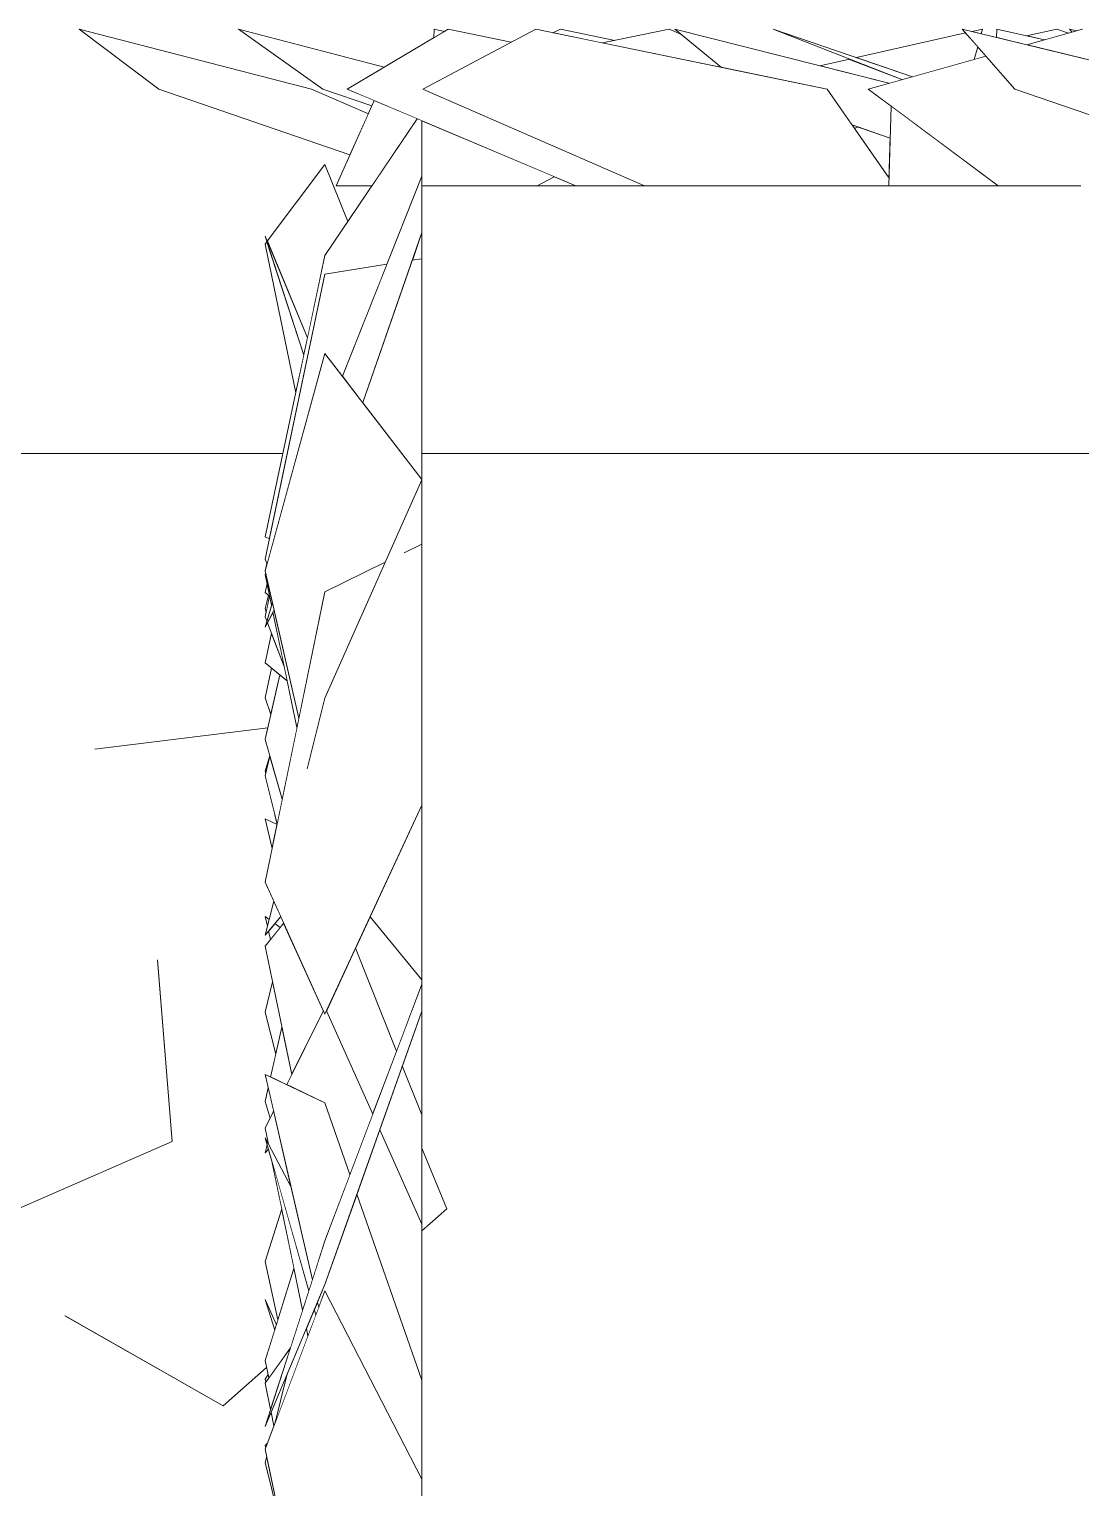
# Model space of a CAD drawing. Header units: millimetres. Extents: x -9413 to 8527, y -300 to 11224.
# Drawn here: x 6818.5 to 7130, y 693.8 to 1125.7 of the extents above; entities that cross this region are included whole.
import ezdxf

# ---------------------------------------------------------------- set-up
doc = ezdxf.new("R2010")
doc.units = ezdxf.units.MM
doc.header["$MEASUREMENT"] = 0
doc.linetypes.add('Wipeout_Contour', pattern=[1000, 0, -1000])
doc.layers.add('Interior - Furniture', color=7, linetype='Continuous')
doc.layers.add('Structural - Bearing', color=7, linetype='Continuous')
doc.layers.add('Interior - Furniture _Pen_No__4', color=7, linetype='Continuous', lineweight=20, true_color=0x029e21)
doc.layers.add('Structural - Bearing_Pen_No__87', color=7, linetype='Continuous', lineweight=20, true_color=0x6a6a6a)

# ---------------------------------------------------------------- blocks, each defined once
blk = doc.blocks.new('Section Elem_26_6')
at = {"layer": 'Structural - Bearing_Pen_No__87', "linetype": 'Continuous'}
for p, q in [((6893.62, 1000), (5561.38, 1000)), ((7216.22, 1000), (6934.78, 1000))]:
    blk.add_line(p, q, dxfattribs=at)
blk = doc.blocks.new('Section Elem_41_6')
at = {"color": 254, "linetype": 'Wipeout_Contour', "lineweight": 0, "ltscale": 34865.653871}
blk.add_wipeout([(6902.08, 1107.93), (6833.28, 1125.65), (6856.84, 1107.93), (6913.5, 1088.44), (6918.96, 1100.6)], dxfattribs=at).dxf.layer = 'Interior - Furniture'
at = {"color": 254, "linetype": 'Wipeout_Contour', "lineweight": 0, "ltscale": 27429.014767}
blk.add_wipeout([(6743.51, 800.58), (6779.99, 761.02), (6860.8, 796.36), (6856.52, 850.01)], dxfattribs=at).dxf.layer = 'Interior - Furniture'
at = {"color": 254, "linetype": 'Wipeout_Contour', "lineweight": 0, "ltscale": 20943.406661}
blk.add_wipeout([(6934.78, 794.35), (6934.78, 769.89), (6942.15, 776.36)], dxfattribs=at).dxf.layer = 'Interior - Furniture'
at = {"layer": 'Interior - Furniture _Pen_No__4', "linetype": 'Continuous'}
for p, q in [((6856.84, 1107.93), (6833.28, 1125.65)), ((6942.15, 776.36), (6934.78, 794.35)), ((6934.78, 769.89), (6942.15, 776.36))]:
    blk.add_line(p, q, dxfattribs=at)
at = {"color": 254, "linetype": 'Wipeout_Contour', "lineweight": 0, "ltscale": 41993.628752}
blk.add_wipeout([(6923.59, 1114.39), (6880.46, 1125.65), (6905.49, 1107.93), (6920, 1102.93), (6920.71, 1104.52), (6912.65, 1107.93)], dxfattribs=at).dxf.layer = 'Interior - Furniture'
at = {"color": 254, "linetype": 'Wipeout_Contour', "lineweight": 0, "ltscale": 194372.480156}
blk.add_wipeout([(6837.97, 912.51), (6888.54, 808.89), (6889.29, 812.23), (6888.38, 816.18), (6890, 815.41), (6891.52, 822.15), (6888.38, 834.66), (6890.57, 843.56), (6888.38, 854.16), (6889.97, 856.15), (6889.39, 858.6), (6888.38, 857.38), (6889.05, 860.05), (6888.38, 862.89), (6889.56, 862.05), (6890.93, 867.5), (6888.38, 873.13), (6890.42, 883.03), (6888.38, 891.88), (6891.89, 890.15), (6891.9, 890.23), (6891.29, 892.96), (6888.38, 904.63), (6888.54, 905.27), (6888.38, 905.98), (6889.73, 910.63), (6888.38, 915.34), (6889.15, 918.75)], dxfattribs=at).dxf.layer = 'Interior - Furniture'
at = {"color": 254, "linetype": 'Wipeout_Contour', "lineweight": 0, "ltscale": 103896.28622}
blk.add_wipeout([(6829.13, 744.7), (6875.92, 718.11), (6888.82, 729.46), (6888.38, 731.48), (6891.2, 740.48), (6888.38, 749.54), (6891.7, 742.07), (6892.15, 743.5), (6888.38, 760.82), (6893.28, 776.43), (6890.5, 789.98), (6889.33, 794.05), (6888.38, 793.01), (6888.96, 795.35), (6888.51, 796.92)], dxfattribs=at).dxf.layer = 'Interior - Furniture'
at = {"layer": 'Interior - Furniture _Pen_No__4', "linetype": 'Continuous'}
for p, q in [((6833.28, 1125.65), (6902.08, 1107.93)), ((6923.59, 1114.39), (6880.46, 1125.65)), ((6880.46, 1125.65), (6905.49, 1107.93)), ((6913.5, 1088.44), (6856.84, 1107.93)), ((6902.08, 1107.93), (6918.96, 1100.6)), ((6905.49, 1107.93), (6920, 1102.93)), ((6889.15, 918.75), (6837.88, 912.5)), ((6860.8, 796.36), (6856.52, 850.1)), ((6779.99, 761.02), (6860.8, 796.36)), ((6829.05, 744.75), (6875.92, 718.11)), ((6875.92, 718.11), (6888.82, 729.46))]:
    blk.add_line(p, q, dxfattribs=at)
at = {"color": 254, "linetype": 'Wipeout_Contour', "lineweight": 0, "ltscale": 27784.992603}
blk.add_wipeout([(6891.26, 860.83), (6892.82, 859.71), (6893.87, 861.02), (6893.01, 862.92)], dxfattribs=at).dxf.layer = 'Interior - Furniture'
at = {"color": 254, "linetype": 'Wipeout_Contour', "lineweight": 0, "ltscale": 27739.002362}
blk.add_wipeout([(6888.98, 797.34), (6888.58, 796.99), (6889.12, 795.98), (6889.2, 796.31)], dxfattribs=at).dxf.layer = 'Interior - Furniture'
blk = doc.blocks.new('Section Elem_43_6')
at = {"color": 254, "linetype": 'Wipeout_Contour', "lineweight": 0, "ltscale": 28388.227988}
blk.add_wipeout([(7008.07, 1125.65), (6988.35, 1121.58), (7023.56, 1114.35), (7011.75, 1124.03)], dxfattribs=at).dxf.layer = 'Interior - Furniture'
at = {"color": 254, "linetype": 'Wipeout_Contour', "lineweight": 0, "ltscale": 28835.022238}
blk.add_wipeout([(7122.89, 1125.65), (7113.89, 1123.72), (7119.29, 1122.53), (7126.38, 1124.51)], dxfattribs=at).dxf.layer = 'Interior - Furniture'
at = {"color": 254, "linetype": 'Wipeout_Contour', "lineweight": 0, "ltscale": 21562.528981}
blk.add_wipeout([(7099.45, 1120.46), (7098.42, 1116.7), (7101.91, 1117.67)], dxfattribs=at).dxf.layer = 'Interior - Furniture'
at = {"color": 254, "linetype": 'Wipeout_Contour', "lineweight": 0, "ltscale": 28612.529023}
blk.add_wipeout([(7052.7, 1114.78), (7073.09, 1109.62), (7076.99, 1110.71), (7061.5, 1116.77)], dxfattribs=at).dxf.layer = 'Interior - Furniture'
at = {"color": 254, "linetype": 'Wipeout_Contour', "lineweight": 0, "ltscale": 28609.206717}
blk.add_wipeout([(7062.94, 1096.29), (7073.19, 1081.53), (7073.54, 1093.43), (7064.08, 1096.69)], dxfattribs=at).dxf.layer = 'Interior - Furniture'
at = {"color": 254, "linetype": 'Wipeout_Contour', "lineweight": 0, "ltscale": 21042.636558}
blk.add_wipeout([(6931.91, 1057.22), (6934.78, 1057.67), (6934.78, 1065.47)], dxfattribs=at).dxf.layer = 'Interior - Furniture'
at = {"color": 254, "linetype": 'Wipeout_Contour', "lineweight": 0, "ltscale": 27794.757156}
blk.add_wipeout([(6888.38, 905.98), (6888.54, 905.27), (6889.8, 910.39), (6889.73, 910.63)], dxfattribs=at).dxf.layer = 'Interior - Furniture'
at = {"color": 254, "linetype": 'Wipeout_Contour', "lineweight": 0, "ltscale": 20846.775787}
blk.add_wipeout([(6891.94, 890.38), (6891.29, 892.96), (6891.9, 890.23)], dxfattribs=at).dxf.layer = 'Interior - Furniture'
at = {"color": 254, "linetype": 'Wipeout_Contour', "lineweight": 0, "ltscale": 20827.97552}
blk.add_wipeout([(6889.56, 862.05), (6888.38, 862.89), (6889.05, 860.05)], dxfattribs=at).dxf.layer = 'Interior - Furniture'
at = {"color": 254, "linetype": 'Wipeout_Contour', "lineweight": 0, "ltscale": 27764.220342}
blk.add_wipeout([(6888.38, 834.66), (6891.52, 822.15), (6893.33, 830.2), (6890.57, 843.56)], dxfattribs=at).dxf.layer = 'Interior - Furniture'
at = {"color": 254, "linetype": 'Wipeout_Contour', "lineweight": 0, "ltscale": 27775.555268}
blk.add_wipeout([(6902.95, 746.53), (6903.4, 744.93), (6904.26, 747.19), (6903.89, 748.78)], dxfattribs=at).dxf.layer = 'Interior - Furniture'
at = {"color": 254, "linetype": 'Wipeout_Contour', "lineweight": 0, "ltscale": 27708.413327}
blk.add_wipeout([(6888.38, 725.99), (6888.57, 725.06), (6889.49, 726.35), (6889.29, 727.3)], dxfattribs=at).dxf.layer = 'Interior - Furniture'
at = {"color": 254, "linetype": 'Wipeout_Contour', "lineweight": 0, "ltscale": 20774.604817}
blk.add_wipeout([(6889.06, 707.04), (6888.38, 706.36), (6888.53, 705.64)], dxfattribs=at).dxf.layer = 'Interior - Furniture'
at = {"color": 254, "linetype": 'Wipeout_Contour', "lineweight": 0, "ltscale": 20776.103353}
blk.add_wipeout([(6888.38, 701.24), (6893.54, 680.59), (6888.83, 703.07)], dxfattribs=at).dxf.layer = 'Interior - Furniture'
at = {"color": 254, "linetype": 'Wipeout_Contour', "lineweight": 0, "ltscale": 35874.834289}
blk.add_wipeout([(7095.87, 1124.52), (7063.54, 1117.23), (7080.11, 1111.58), (7098.42, 1116.7), (7099.45, 1120.46)], dxfattribs=at).dxf.layer = 'Interior - Furniture'
at = {"color": 254, "linetype": 'Wipeout_Contour', "lineweight": 0, "ltscale": 21647.720479}
blk.add_wipeout([(7126.67, 1125.65), (7127.42, 1124.8), (7128.71, 1125.16)], dxfattribs=at).dxf.layer = 'Interior - Furniture'
at = {"color": 254, "linetype": 'Wipeout_Contour', "lineweight": 0, "ltscale": 21501.673023}
blk.add_wipeout([(7073.81, 1102.88), (7073.13, 1079.25), (7105.52, 1079.25)], dxfattribs=at).dxf.layer = 'Interior - Furniture'
at = {"color": 254, "linetype": 'Wipeout_Contour', "lineweight": 0, "ltscale": 55952.130453}
blk.add_wipeout([(6906.1, 1058.64), (6888.38, 975.37), (6889.64, 974.73), (6906.1, 1053.16), (6924.44, 1056.04), (6934.78, 1082.1), (6934.78, 1098.57), (6933.43, 1099.14)], dxfattribs=at).dxf.layer = 'Interior - Furniture'
at = {"color": 254, "linetype": 'Wipeout_Contour', "lineweight": 0, "ltscale": 21443.268922}
blk.add_wipeout([(7062.22, 1097.32), (7062.94, 1096.29), (7064.08, 1096.69)], dxfattribs=at).dxf.layer = 'Interior - Furniture'
at = {"color": 254, "linetype": 'Wipeout_Contour', "lineweight": 0, "ltscale": 27788.639263}
blk.add_wipeout([(6888.38, 891.88), (6890.42, 883.03), (6890.61, 883.97), (6891.89, 890.15)], dxfattribs=at).dxf.layer = 'Interior - Furniture'
at = {"color": 254, "linetype": 'Wipeout_Contour', "lineweight": 0, "ltscale": 27777.013716}
blk.add_wipeout([(6891.26, 860.83), (6889.39, 858.6), (6889.97, 856.15), (6892.82, 859.71)], dxfattribs=at).dxf.layer = 'Interior - Furniture'
at = {"color": 254, "linetype": 'Wipeout_Contour', "lineweight": 0, "ltscale": 34667.902708}
blk.add_wipeout([(6888.38, 731.48), (6889.49, 726.35), (6895.88, 735.24), (6899.47, 746.35), (6896.92, 758.72)], dxfattribs=at).dxf.layer = 'Interior - Furniture'
at = {"color": 254, "linetype": 'Wipeout_Contour', "lineweight": 0, "ltscale": 21564.478665}
blk.add_wipeout([(7097.77, 1124.95), (7100.5, 1124.29), (7100.87, 1125.65)], dxfattribs=at).dxf.layer = 'Interior - Furniture'
at = {"color": 254, "linetype": 'Wipeout_Contour', "lineweight": 0, "ltscale": 28025.186317}
blk.add_wipeout([(6909.37, 1079.25), (6920.01, 1079.25), (6933.43, 1099.14), (6920.71, 1104.52)], dxfattribs=at).dxf.layer = 'Interior - Furniture'
at = {"color": 254, "linetype": 'Wipeout_Contour', "lineweight": 0, "ltscale": 48872.035951}
blk.add_wipeout([(6906.1, 1029.59), (6888.38, 965.24), (6898.39, 921.69), (6906.1, 959.09), (6923.95, 967.85), (6934.78, 992.26), (6934.78, 992.31)], dxfattribs=at).dxf.layer = 'Interior - Furniture'
at = {"color": 254, "linetype": 'Wipeout_Contour', "lineweight": 0, "ltscale": 27798.105876}
blk.add_wipeout([(6889.8, 910.39), (6888.38, 904.63), (6891.94, 890.38), (6893.45, 897.7)], dxfattribs=at).dxf.layer = 'Interior - Furniture'
at = {"color": 254, "linetype": 'Wipeout_Contour', "lineweight": 0, "ltscale": 20833.620482}
blk.add_wipeout([(6888.38, 857.38), (6893.01, 862.92), (6890.93, 867.5)], dxfattribs=at).dxf.layer = 'Interior - Furniture'
at = {"color": 254, "linetype": 'Wipeout_Contour', "lineweight": 0, "ltscale": 27760.007087}
blk.add_wipeout([(6888.38, 797.38), (6901.34, 752.15), (6902.37, 755.37), (6896.05, 782.82)], dxfattribs=at).dxf.layer = 'Interior - Furniture'
at = {"color": 254, "linetype": 'Wipeout_Contour', "lineweight": 0, "ltscale": 20791.061932}
blk.add_wipeout([(6888.38, 749.54), (6891.2, 740.48), (6891.7, 742.07)], dxfattribs=at).dxf.layer = 'Interior - Furniture'
at = {"color": 254, "linetype": 'Wipeout_Contour', "lineweight": 0, "ltscale": 36216.868904}
blk.add_wipeout([(7094.88, 1125.65), (7110.49, 1107.93), (7193.56, 1079.25), (7229.3, 1079.25), (7168.3, 1107.93)], dxfattribs=at).dxf.layer = 'Interior - Furniture'
at = {"color": 254, "linetype": 'Wipeout_Contour', "lineweight": 0, "ltscale": 28148.94919}
blk.add_wipeout([(6934.78, 1079.25), (6968.93, 1079.25), (6974, 1081.98), (6934.78, 1098.57)], dxfattribs=at).dxf.layer = 'Interior - Furniture'
at = {"color": 254, "linetype": 'Wipeout_Contour', "lineweight": 0, "ltscale": 41929.598055}
blk.add_wipeout([(6900.82, 906.69), (6929.29, 970.06), (6929.46, 970.56), (6934.78, 973.17), (6934.78, 992.26), (6906.1, 927.63)], dxfattribs=at).dxf.layer = 'Interior - Furniture'
at = {"color": 254, "linetype": 'Wipeout_Contour', "lineweight": 0, "ltscale": 27824.438708}
blk.add_wipeout([(6888.38, 965.31), (6888.4, 965.32), (6888.93, 967.25), (6888.86, 967.44)], dxfattribs=at).dxf.layer = 'Interior - Furniture'
at = {"color": 254, "linetype": 'Wipeout_Contour', "lineweight": 0, "ltscale": 27821.900683}
blk.add_wipeout([(6888.38, 958.86), (6889.66, 957.78), (6889.69, 957.92), (6888.94, 961.54)], dxfattribs=at).dxf.layer = 'Interior - Furniture'
at = {"color": 254, "linetype": 'Wipeout_Contour', "lineweight": 0, "ltscale": 48685.818087}
blk.add_wipeout([(6903.89, 748.78), (6904.26, 747.19), (6906.1, 752.07), (6934.78, 696.39), (6934.78, 725.62), (6915.56, 780.71), (6906.1, 754.02)], dxfattribs=at).dxf.layer = 'Interior - Furniture'
at = {"color": 254, "linetype": 'Wipeout_Contour', "lineweight": 0, "ltscale": 27741.451341}
blk.add_wipeout([(6894.79, 727.18), (6891.22, 712.76), (6901.04, 738.69), (6900.58, 740.92)], dxfattribs=at).dxf.layer = 'Interior - Furniture'
at = {"layer": 'Interior - Furniture _Pen_No__4', "linetype": 'Continuous'}
for p, q in [((7100.87, 1125.65), (7097.77, 1124.95)), ((7100.5, 1124.29), (7100.87, 1125.65))]:
    blk.add_line(p, q, dxfattribs=at)
at = {"color": 254, "linetype": 'Wipeout_Contour', "lineweight": 0, "ltscale": 28796.336277}
blk.add_wipeout([(7105.06, 1123.19), (7113.97, 1121.04), (7119.29, 1122.53), (7105.09, 1125.65)], dxfattribs=at).dxf.layer = 'Interior - Furniture'
at = {"color": 254, "linetype": 'Wipeout_Contour', "lineweight": 0, "ltscale": 21172.811646}
blk.add_wipeout([(6974, 1081.98), (6968.93, 1079.25), (6980.45, 1079.25)], dxfattribs=at).dxf.layer = 'Interior - Furniture'
at = {"color": 254, "linetype": 'Wipeout_Contour', "lineweight": 0, "ltscale": 20866.328274}
blk.add_wipeout([(6888.38, 948.58), (6891.03, 953.72), (6890.51, 955.95)], dxfattribs=at).dxf.layer = 'Interior - Furniture'
at = {"color": 254, "linetype": 'Wipeout_Contour', "lineweight": 0, "ltscale": 34739.546602}
blk.add_wipeout([(6888.38, 816.18), (6902.37, 755.37), (6906.1, 766.93), (6913.51, 786.57), (6906.1, 807.8)], dxfattribs=at).dxf.layer = 'Interior - Furniture'
at = {"layer": 'Interior - Furniture _Pen_No__4', "linetype": 'Continuous'}
blk.add_line((7105.09, 1125.65), (7105.06, 1123.19), dxfattribs=at)
at = {"color": 254, "linetype": 'Wipeout_Contour', "lineweight": 0, "ltscale": 42255.216502}
blk.add_wipeout([(6942.64, 1125.65), (6912.65, 1107.93), (6980.45, 1079.25), (7000.72, 1079.25), (6935.07, 1107.93), (6961.29, 1121.82)], dxfattribs=at).dxf.layer = 'Interior - Furniture'
at = {"color": 254, "linetype": 'Wipeout_Contour', "lineweight": 0, "ltscale": 27821.929495}
blk.add_wipeout([(6888.38, 938.05), (6894.96, 932.6), (6894.05, 936.99), (6890.22, 946.87)], dxfattribs=at).dxf.layer = 'Interior - Furniture'
at = {"color": 254, "linetype": 'Wipeout_Contour', "lineweight": 0, "ltscale": 27789.13861}
blk.add_wipeout([(6888.38, 854.16), (6896.24, 816.12), (6905.65, 835.08), (6893.87, 861.02)], dxfattribs=at).dxf.layer = 'Interior - Furniture'
at = {"color": 254, "linetype": 'Wipeout_Contour', "lineweight": 0, "ltscale": 20803.422642}
blk.add_wipeout([(6888.38, 793.01), (6889.33, 794.05), (6888.96, 795.35)], dxfattribs=at).dxf.layer = 'Interior - Furniture'
at = {"color": 254, "linetype": 'Wipeout_Contour', "lineweight": 0, "ltscale": 27737.787053}
blk.add_wipeout([(6888.38, 760.82), (6892.15, 743.5), (6896.92, 758.72), (6893.28, 776.43)], dxfattribs=at).dxf.layer = 'Interior - Furniture'
at = {"color": 254, "linetype": 'Wipeout_Contour', "lineweight": 0, "ltscale": 21090.418476}
blk.add_wipeout([(6938.35, 1123.11), (6941.51, 1124.98), (6938.47, 1125.65)], dxfattribs=at).dxf.layer = 'Interior - Furniture'
at = {"color": 254, "linetype": 'Wipeout_Contour', "lineweight": 0, "ltscale": 28012.487822}
blk.add_wipeout([(6934.78, 1082.1), (6911.27, 1022.87), (6917.27, 1015.08), (6934.78, 1065.47)], dxfattribs=at).dxf.layer = 'Interior - Furniture'
at = {"color": 254, "linetype": 'Wipeout_Contour', "lineweight": 0, "ltscale": 20868.172718}
blk.add_wipeout([(6890.7, 953.08), (6889.06, 949.89), (6894.05, 936.99)], dxfattribs=at).dxf.layer = 'Interior - Furniture'
at = {"color": 254, "linetype": 'Wipeout_Contour', "lineweight": 0, "ltscale": 34772.696888}
blk.add_wipeout([(6892.69, 934.48), (6888.38, 915.34), (6893.45, 897.7), (6897.81, 918.89), (6894.96, 932.6)], dxfattribs=at).dxf.layer = 'Interior - Furniture'
at = {"color": 254, "linetype": 'Wipeout_Contour', "lineweight": 0, "ltscale": 27867.215488}
blk.add_wipeout([(6915.15, 853.56), (6906.54, 835.02), (6920.24, 804.39), (6927.28, 823.05)], dxfattribs=at).dxf.layer = 'Interior - Furniture'
at = {"color": 254, "linetype": 'Wipeout_Contour', "lineweight": 0, "ltscale": 20805.325414}
blk.add_wipeout([(6889.12, 795.98), (6889.36, 795.52), (6889.2, 796.31)], dxfattribs=at).dxf.layer = 'Interior - Furniture'
at = {"color": 254, "linetype": 'Wipeout_Contour', "lineweight": 0, "ltscale": 34736.636848}
blk.add_wipeout([(6906.1, 620.6), (6934.78, 615.1), (6934.78, 696.39), (6906.1, 752.07), (6888.38, 705.24)], dxfattribs=at).dxf.layer = 'Interior - Furniture'
at = {"layer": 'Interior - Furniture _Pen_No__4', "linetype": 'Continuous'}
for p, q in [((6889.06, 707.04), (6888.38, 706.36)), ((6888.38, 706.36), (6888.53, 705.64)), ((6888.38, 705.24), (6906.1, 620.6)), ((6888.83, 703.07), (6888.38, 701.24)), ((6888.38, 701.24), (6893.54, 680.59)), ((6934.78, 615.1), (6934.78, 696.39))]:
    blk.add_line(p, q, dxfattribs=at)
at = {"color": 254, "linetype": 'Wipeout_Contour', "lineweight": 0, "ltscale": 42616.304304}
blk.add_wipeout([(6968.52, 1125.65), (6935.07, 1107.93), (7000.72, 1079.25), (7073.13, 1079.25), (7073.19, 1081.53), (7054.85, 1107.93)], dxfattribs=at).dxf.layer = 'Interior - Furniture'
at = {"color": 254, "linetype": 'Wipeout_Contour', "lineweight": 0, "ltscale": 41872.515525}
blk.add_wipeout([(6888.38, 968.74), (6888.93, 967.25), (6906.1, 1029.59), (6911.27, 1022.87), (6924.44, 1056.04), (6906.1, 1053.16)], dxfattribs=at).dxf.layer = 'Interior - Furniture'
at = {"color": 254, "linetype": 'Wipeout_Contour', "lineweight": 0, "ltscale": 27820.064268}
blk.add_wipeout([(6889.69, 957.92), (6888.38, 951.64), (6888.89, 950.33), (6890.27, 955.13)], dxfattribs=at).dxf.layer = 'Interior - Furniture'
at = {"color": 254, "linetype": 'Wipeout_Contour', "lineweight": 0, "ltscale": 27903.917903}
blk.add_wipeout([(6922.31, 799.75), (6934.78, 771.85), (6934.78, 804.18), (6929.01, 818.68)], dxfattribs=at).dxf.layer = 'Interior - Furniture'
at = {"layer": 'Interior - Furniture _Pen_No__4', "linetype": 'Continuous'}
for p, q in [((6942.64, 1125.65), (6912.65, 1107.93)), ((6968.52, 1125.65), (6935.07, 1107.93)), ((6938.47, 1125.65), (6938.35, 1123.11)), ((6941.51, 1124.98), (6938.47, 1125.65)), ((6961.29, 1121.82), (6942.64, 1125.65)), ((6935.07, 1107.93), (7000.72, 1079.25)), ((6934.78, 1082.1), (6934.78, 1098.57)), ((6934.78, 1065.47), (6934.78, 1082.1)), ((6974, 1081.98), (6968.93, 1079.25)), ((6934.78, 1079.25), (6968.93, 1079.25)), ((6968.93, 1079.25), (6980.45, 1079.25)), ((6980.45, 1079.25), (7000.72, 1079.25))]:
    blk.add_line(p, q, dxfattribs=at)
at = {"color": 254, "linetype": 'Wipeout_Contour', "lineweight": 0, "ltscale": 28289.105237}
blk.add_wipeout([(6973.6, 1124.61), (6988.35, 1121.58), (6991.98, 1122.33), (6975.84, 1125.65)], dxfattribs=at).dxf.layer = 'Interior - Furniture'
at = {"color": 254, "linetype": 'Wipeout_Contour', "lineweight": 0, "ltscale": 21458.228985}
blk.add_wipeout([(7038.82, 1125.65), (7076.99, 1110.71), (7080.11, 1111.58)], dxfattribs=at).dxf.layer = 'Interior - Furniture'
at = {"color": 254, "linetype": 'Wipeout_Contour', "lineweight": 0, "ltscale": 27888.698429}
blk.add_wipeout([(6888.38, 1062.03), (6897.45, 1018.01), (6899.83, 1029.17), (6888.91, 1062.73)], dxfattribs=at).dxf.layer = 'Interior - Furniture'
at = {"color": 254, "linetype": 'Wipeout_Contour', "lineweight": 0, "ltscale": 28023.035266}
blk.add_wipeout([(6917.27, 1015.08), (6934.78, 992.31), (6934.78, 1057.67), (6931.91, 1057.22)], dxfattribs=at).dxf.layer = 'Interior - Furniture'
at = {"color": 254, "linetype": 'Wipeout_Contour', "lineweight": 0, "ltscale": 34791.230014}
blk.add_wipeout([(6906.1, 754.02), (6934.78, 834.96), (6934.78, 842.94), (6906.1, 766.93), (6888.38, 711.98)], dxfattribs=at).dxf.layer = 'Interior - Furniture'
at = {"layer": 'Interior - Furniture _Pen_No__4', "linetype": 'Continuous'}
for p, q in [((6975.84, 1125.65), (6973.6, 1124.61)), ((6991.98, 1122.33), (6975.84, 1125.65)), ((6917.27, 1015.08), (6934.78, 1065.47)), ((6934.78, 1057.67), (6934.78, 1065.47)), ((6934.78, 1057.67), (6931.91, 1057.22)), ((6934.78, 992.31), (6934.78, 1057.67)), ((6934.78, 992.31), (6906.1, 1029.59)), ((6934.78, 992.26), (6934.78, 992.31))]:
    blk.add_line(p, q, dxfattribs=at)
at = {"color": 254, "linetype": 'Wipeout_Contour', "lineweight": 0, "ltscale": 57127.382783}
blk.add_wipeout([(7073.09, 1109.62), (7009.77, 1125.65), (7023.56, 1114.35), (7054.85, 1107.93), (7062.22, 1097.32), (7073.54, 1093.43), (7073.81, 1102.88), (7067.05, 1107.93)], dxfattribs=at).dxf.layer = 'Interior - Furniture'
at = {"color": 254, "linetype": 'Wipeout_Contour', "lineweight": 0, "ltscale": 34920.802672}
blk.add_wipeout([(6906.1, 1085.62), (6889, 1062.86), (6900.91, 1034.25), (6906.1, 1058.64), (6912.9, 1068.71)], dxfattribs=at).dxf.layer = 'Interior - Furniture'
at = {"color": 254, "linetype": 'Wipeout_Contour', "lineweight": 0, "ltscale": 69780.086507}
blk.add_wipeout([(6906.1, 959.09), (6888.38, 873.13), (6906.1, 834.07), (6934.78, 895.87), (6934.78, 973.17), (6929.46, 970.56), (6929.29, 970.06), (6900.82, 906.69), (6906.1, 927.63), (6923.95, 967.85)], dxfattribs=at).dxf.layer = 'Interior - Furniture'
at = {"color": 254, "linetype": 'Wipeout_Contour', "lineweight": 0, "ltscale": 27746.914212}
blk.add_wipeout([(6889.29, 812.23), (6888.38, 808.19), (6889.82, 803.19), (6890.88, 805.32)], dxfattribs=at).dxf.layer = 'Interior - Furniture'
at = {"color": 254, "linetype": 'Wipeout_Contour', "lineweight": 0, "ltscale": 27716.488348}
blk.add_wipeout([(6890.15, 716.19), (6890.99, 712.13), (6891.22, 712.76), (6894.79, 727.18)], dxfattribs=at).dxf.layer = 'Interior - Furniture'
at = {"layer": 'Interior - Furniture _Pen_No__4', "linetype": 'Continuous'}
for p, q in [((7054.85, 1107.93), (6968.52, 1125.65)), ((7008.07, 1125.65), (6988.35, 1121.58)), ((7011.75, 1124.03), (7008.07, 1125.65)), ((7009.77, 1125.65), (7023.56, 1114.35)), ((7061.5, 1116.77), (7052.7, 1114.78)), ((6912.65, 1107.93), (6980.45, 1079.25)), ((6920.71, 1104.52), (6909.37, 1079.25)), ((6933.43, 1099.14), (6906.1, 1058.64)), ((7062.94, 1096.29), (7064.08, 1096.69)), ((6912.9, 1068.71), (6906.1, 1085.62)), ((6934.78, 1082.1), (6911.27, 1022.87)), ((6909.37, 1079.25), (6920.01, 1079.25)), ((6924.44, 1056.04), (6906.1, 1053.16)), ((6934.78, 992.26), (6906.1, 927.63)), ((6934.78, 973.17), (6934.78, 992.26)), ((6888.38, 975.37), (6889.64, 974.73)), ((6934.78, 973.17), (6929.52, 970.59)), ((6888.38, 968.74), (6888.93, 967.25)), ((6923.95, 967.85), (6906.1, 959.09)), ((6906.1, 927.63), (6900.81, 906.65)), ((6888.38, 915.34), (6893.45, 897.7)), ((6889.73, 910.63), (6888.38, 905.98)), ((6889.8, 910.39), (6888.38, 904.63)), ((6888.38, 905.98), (6888.54, 905.27)), ((6888.38, 904.63), (6891.94, 890.38)), ((6891.89, 890.15), (6888.38, 891.88)), ((6888.38, 891.88), (6890.42, 883.03)), ((6891.29, 892.96), (6891.9, 890.23)), ((6890.93, 867.5), (6888.38, 857.38)), ((6888.38, 857.38), (6893.01, 862.92)), ((6889.56, 862.05), (6888.38, 862.89)), ((6888.38, 862.89), (6889.05, 860.05)), ((6893.87, 861.02), (6888.38, 854.16)), ((6892.82, 859.71), (6891.26, 860.83)), ((6889.39, 858.6), (6889.97, 856.15)), ((6890.57, 843.56), (6888.38, 834.66))]:
    blk.add_line(p, q, dxfattribs=at)
at = {"color": 254, "linetype": 'Wipeout_Contour', "lineweight": 0, "ltscale": 43159.733314}
blk.add_wipeout([(7101.91, 1117.67), (7067.05, 1107.93), (7105.52, 1079.25), (7130.01, 1079.25), (7139.06, 1098.06), (7110.49, 1107.93)], dxfattribs=at).dxf.layer = 'Interior - Furniture'
at = {"color": 254, "linetype": 'Wipeout_Contour', "lineweight": 0, "ltscale": 20923.805962}
blk.add_wipeout([(6888.38, 1064.36), (6899.83, 1029.17), (6900.91, 1034.25)], dxfattribs=at).dxf.layer = 'Interior - Furniture'
at = {"color": 254, "linetype": 'Wipeout_Contour', "lineweight": 0, "ltscale": 27823.986036}
blk.add_wipeout([(6888.38, 964.23), (6890.27, 955.13), (6890.51, 955.95), (6888.57, 964.42)], dxfattribs=at).dxf.layer = 'Interior - Furniture'
at = {"color": 254, "linetype": 'Wipeout_Contour', "lineweight": 0, "ltscale": 20950.893467}
blk.add_wipeout([(6919.44, 862.82), (6934.78, 844.15), (6934.78, 895.87)], dxfattribs=at).dxf.layer = 'Interior - Furniture'
at = {"color": 254, "linetype": 'Wipeout_Contour', "lineweight": 0, "ltscale": 27767.757398}
blk.add_wipeout([(6893.33, 830.2), (6890, 815.41), (6894.76, 813.16), (6896.24, 816.12)], dxfattribs=at).dxf.layer = 'Interior - Furniture'
at = {"color": 254, "linetype": 'Wipeout_Contour', "lineweight": 0, "ltscale": 27748.549887}
blk.add_wipeout([(6888.38, 800.29), (6889.36, 795.52), (6896.05, 782.82), (6890.88, 805.32)], dxfattribs=at).dxf.layer = 'Interior - Furniture'
at = {"color": 254, "linetype": 'Wipeout_Contour', "lineweight": 0, "ltscale": 20788.842403}
blk.add_wipeout([(6888.38, 724.8), (6889.99, 716.97), (6895.88, 735.24)], dxfattribs=at).dxf.layer = 'Interior - Furniture'
at = {"layer": 'Interior - Furniture _Pen_No__4', "linetype": 'Continuous'}
for p, q in [((7073.09, 1109.62), (7009.77, 1125.65)), ((7080.11, 1111.58), (7038.82, 1125.65)), ((7038.82, 1125.65), (7076.99, 1110.71)), ((7095.87, 1124.52), (7063.54, 1117.23)), ((7094.88, 1125.65), (7110.49, 1107.93)), ((7098.42, 1116.7), (7099.45, 1120.46)), ((7101.91, 1117.67), (7067.05, 1107.93)), ((7073.19, 1081.53), (7054.85, 1107.93)), ((7067.05, 1107.93), (7105.52, 1079.25)), ((7073.81, 1102.88), (7073.13, 1079.25)), ((7062.22, 1097.32), (7073.54, 1093.43)), ((6906.1, 1085.62), (6889, 1062.86)), ((7000.72, 1079.25), (7073.13, 1079.25)), ((7073.13, 1079.25), (7105.52, 1079.25)), ((7105.52, 1079.25), (7130.01, 1079.25)), ((6900.91, 1034.25), (6888.38, 1064.36)), ((6888.38, 1064.36), (6899.83, 1029.17)), ((6888.91, 1062.73), (6888.38, 1062.03)), ((6888.38, 1062.03), (6897.45, 1018.01)), ((6906.1, 1058.64), (6888.38, 975.37)), ((6906.1, 1053.16), (6888.38, 968.74)), ((6906.1, 1029.59), (6888.38, 965.24)), ((6934.78, 895.87), (6934.78, 973.17)), ((6888.86, 967.44), (6888.38, 965.31)), ((6888.57, 964.42), (6888.38, 964.23)), ((6888.38, 834.66), (6891.52, 822.15)), ((6889.29, 812.23), (6888.38, 808.19)), ((6888.38, 808.19), (6889.82, 803.19)), ((6890.88, 805.32), (6888.38, 800.29)), ((6888.38, 800.29), (6889.36, 795.52)), ((6888.96, 795.35), (6888.38, 793.01)), ((6889.2, 796.31), (6889.12, 795.98)), ((6888.38, 793.01), (6889.33, 794.05)), ((6895.88, 735.24), (6888.38, 724.8)), ((6888.38, 731.48), (6889.49, 726.35)), ((6889.29, 727.3), (6888.38, 725.99)), ((6888.38, 725.99), (6888.57, 725.06)), ((6894.79, 727.18), (6891.22, 712.76)), ((6888.38, 724.8), (6889.99, 716.97)), ((6890.15, 716.19), (6890.99, 712.13))]:
    blk.add_line(p, q, dxfattribs=at)
at = {"color": 254, "linetype": 'Wipeout_Contour', "lineweight": 0, "ltscale": 57981.347068}
blk.add_wipeout([(7113.97, 1121.04), (7157.01, 1110.65), (7159.25, 1111.11), (7158.79, 1110.22), (7168.3, 1107.93), (7200.13, 1092.96), (7208.16, 1107.93), (7130.47, 1125.65)], dxfattribs=at).dxf.layer = 'Interior - Furniture'
at = {"color": 254, "linetype": 'Wipeout_Contour', "lineweight": 0, "ltscale": 27831.492949}
blk.add_wipeout([(6890.7, 953.08), (6897.81, 918.89), (6898.39, 921.69), (6891.03, 953.72)], dxfattribs=at).dxf.layer = 'Interior - Furniture'
at = {"color": 254, "linetype": 'Wipeout_Contour', "lineweight": 0, "ltscale": 34888.15069}
blk.add_wipeout([(6915.15, 853.56), (6927.28, 823.05), (6934.78, 842.94), (6934.78, 844.15), (6919.44, 862.82)], dxfattribs=at).dxf.layer = 'Interior - Furniture'
at = {"color": 254, "linetype": 'Wipeout_Contour', "lineweight": 0, "ltscale": 20817.185664}
blk.add_wipeout([(6890.5, 789.98), (6899.47, 746.35), (6901.34, 752.15)], dxfattribs=at).dxf.layer = 'Interior - Furniture'
at = {"layer": 'Interior - Furniture _Pen_No__4', "linetype": 'Continuous'}
for p, q in [((7168.3, 1107.93), (7094.88, 1125.65)), ((7119.29, 1122.53), (7105.09, 1125.65)), ((7122.89, 1125.65), (7113.89, 1123.72)), ((7130.47, 1125.65), (7113.97, 1121.04)), ((7126.38, 1124.51), (7122.89, 1125.65)), ((7128.71, 1125.16), (7126.67, 1125.65)), ((7126.67, 1125.65), (7127.42, 1124.8)), ((7110.49, 1107.93), (7193.56, 1079.25)), ((6934.78, 844.15), (6934.78, 895.87)), ((6919.44, 862.82), (6934.78, 844.15)), ((6934.78, 842.94), (6934.78, 844.15)), ((6893.28, 776.43), (6888.38, 760.82)), ((6888.38, 760.82), (6892.15, 743.5)), ((6896.92, 758.72), (6888.38, 731.48)), ((6891.7, 742.07), (6888.38, 749.54)), ((6888.38, 749.54), (6891.2, 740.48))]:
    blk.add_line(p, q, dxfattribs=at)
at = {"color": 254, "linetype": 'Wipeout_Contour', "lineweight": 0, "ltscale": 27820.007188}
blk.add_wipeout([(6889.33, 958.06), (6888.38, 954.1), (6888.66, 953), (6889.66, 957.78)], dxfattribs=at).dxf.layer = 'Interior - Furniture'
at = {"color": 254, "linetype": 'Wipeout_Contour', "lineweight": 0, "ltscale": 27811.676069}
blk.add_wipeout([(6890.26, 936.49), (6888.38, 927.71), (6890.03, 922.7), (6892.69, 934.48)], dxfattribs=at).dxf.layer = 'Interior - Furniture'
at = {"color": 254, "linetype": 'Wipeout_Contour', "lineweight": 0, "ltscale": 48689.841311}
blk.add_wipeout([(6894.76, 813.16), (6906.1, 807.8), (6913.51, 786.57), (6920.24, 804.39), (6906.54, 835.02), (6906.1, 834.07), (6905.65, 835.08)], dxfattribs=at).dxf.layer = 'Interior - Furniture'
at = {"color": 254, "linetype": 'Wipeout_Contour', "lineweight": 0, "ltscale": 20942.829301}
blk.add_wipeout([(6929.01, 818.68), (6934.78, 804.18), (6934.78, 834.96)], dxfattribs=at).dxf.layer = 'Interior - Furniture'
at = {"color": 254, "linetype": 'Wipeout_Contour', "lineweight": 0, "ltscale": 27767.390253}
blk.add_wipeout([(6900.58, 740.92), (6901.04, 738.69), (6903.4, 744.93), (6902.95, 746.53)], dxfattribs=at).dxf.layer = 'Interior - Furniture'
at = {"layer": 'Interior - Furniture _Pen_No__4', "linetype": 'Continuous'}
for p, q in [((6888.38, 965.24), (6898.39, 921.69)), ((6888.38, 964.23), (6890.27, 955.13)), ((6888.94, 961.54), (6888.38, 958.86)), ((6906.1, 959.09), (6888.38, 873.13)), ((6888.38, 958.86), (6889.66, 957.78)), ((6889.33, 958.06), (6888.38, 954.1)), ((6889.69, 957.92), (6888.38, 951.64)), ((6890.51, 955.95), (6888.38, 948.58)), ((6888.38, 954.1), (6888.66, 953)), ((6888.38, 948.58), (6891.03, 953.72)), ((6888.38, 951.64), (6888.89, 950.33)), ((6890.7, 953.08), (6897.81, 918.89)), ((6890.22, 946.87), (6888.38, 938.05)), ((6889.06, 949.89), (6894.05, 936.99)), ((6888.38, 938.05), (6894.96, 932.6)), ((6890.26, 936.49), (6888.38, 927.71)), ((6892.69, 934.48), (6888.38, 915.34)), ((6888.38, 927.71), (6890.03, 922.7)), ((6906.1, 834.07), (6934.78, 895.87)), ((6888.38, 873.13), (6906.1, 834.07)), ((6888.38, 854.16), (6896.24, 816.12)), ((6927.28, 823.05), (6915.15, 853.56)), ((6934.78, 834.96), (6934.78, 842.94)), ((6905.65, 835.08), (6894.76, 813.16)), ((6920.24, 804.39), (6906.54, 835.02)), ((6934.78, 804.18), (6934.78, 834.96)), ((6893.33, 830.2), (6890, 815.41)), ((6934.78, 804.18), (6929.01, 818.68)), ((6906.1, 807.8), (6888.38, 816.18)), ((6888.38, 816.18), (6902.37, 755.37)), ((6896.05, 782.82), (6888.38, 797.38)), ((6888.38, 797.38), (6901.34, 752.15)), ((6890.5, 789.98), (6899.47, 746.35)), ((6906.1, 766.93), (6888.38, 711.98)), ((6888.38, 711.98), (6906.1, 754.02)), ((6906.1, 752.07), (6888.38, 705.24)), ((6903.89, 748.78), (6904.26, 747.19)), ((6902.95, 746.53), (6903.4, 744.93)), ((6900.58, 740.92), (6901.04, 738.69))]:
    blk.add_line(p, q, dxfattribs=at)
at = {"color": 254, "linetype": 'Wipeout_Contour', "lineweight": 0, "ltscale": 27877.773541}
blk.add_wipeout([(6922.31, 799.75), (6915.56, 780.71), (6934.78, 725.62), (6934.78, 771.85)], dxfattribs=at).dxf.layer = 'Interior - Furniture'
at = {"layer": 'Interior - Furniture _Pen_No__4', "linetype": 'Continuous'}
for p, q in [((6934.78, 842.94), (6906.1, 766.93)), ((6906.1, 754.02), (6934.78, 834.96)), ((6913.51, 786.57), (6906.1, 807.8)), ((6934.78, 771.85), (6934.78, 804.18)), ((6934.78, 771.85), (6922.31, 799.75)), ((6934.78, 725.62), (6915.56, 780.71)), ((6934.78, 725.62), (6934.78, 771.85)), ((6934.78, 696.39), (6906.1, 752.07)), ((6934.78, 696.39), (6934.78, 725.62))]:
    blk.add_line(p, q, dxfattribs=at)

msp = doc.modelspace()

# ---------------------------------------------------------------- block references
at = {"layer": 'Structural - Bearing'}
msp.add_blockref('Section Elem_26_6', (0, 0), dxfattribs=at)

# ---------------------------------------------------------------- next in the draw order: block references
at = {"layer": 'Interior - Furniture'}
msp.add_blockref('Section Elem_41_6', (0, 0), dxfattribs=at)

# ---------------------------------------------------------------- next in the draw order: block references
msp.add_blockref('Section Elem_43_6', (0, 0), dxfattribs=at)

doc.saveas('drawing.dxf')
